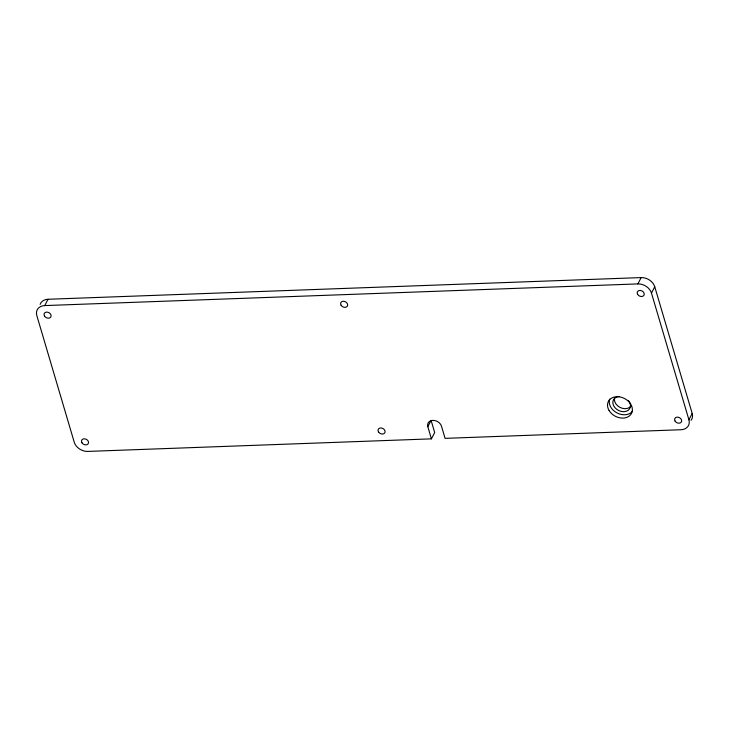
<?xml version="1.0" encoding="UTF-8"?>
<svg xmlns="http://www.w3.org/2000/svg" width="729" height="729" viewBox="0 0 729 729"><rect width="100%" height="100%" fill="white"/><g stroke="black" fill="none" stroke-linecap="round" stroke-linejoin="round"><path stroke-width="1.09" d="M431.413 438.858L427.823 426.702L431.094 420.387L434.684 432.543L431.413 438.858L87.845 451.415A11.655 8.939 27.4 0 1 74.249 442.239L36.814 315.539A11.655 8.939 27.4 0 1 44.751 305.579L48.032 299.264L641.156 277.585A11.655 8.939 27.4 0 1 654.751 286.761L692.186 413.461A11.655 8.939 27.4 0 1 691.028 420.341M44.751 305.579L637.875 283.909L641.156 277.585M427.823 426.702A7.399 5.677 27.4 0 1 432.862 420.378A7.399 5.677 27.4 0 1 441.501 426.201L445.091 438.357L680.968 429.736A11.655 8.939 27.4 0 0 688.914 419.776L651.471 293.085L654.751 286.761M688.914 419.776L692.186 413.461M628.462 400.586A9.249 7.099 27.4 0 1 626.266 411.274A9.249 7.099 27.4 0 1 613.526 405.488A9.249 7.099 27.4 0 1 619.422 396.485M630.849 406.235A9.249 7.099 27.4 0 1 619.796 407.301A9.249 7.099 27.4 0 1 614.693 397.551M637.875 283.909A11.655 8.939 27.4 0 1 651.471 293.085M632.417 411.338A13.031 9.996 27.4 0 1 616.843 412.833A13.031 9.996 27.4 0 1 609.654 399.109M40.122 304.385A11.655 8.939 27.4 0 1 48.032 299.264M44.515 316.058A3.7 2.834 27.4 0 0 50.638 317.206A3.7 2.834 27.4 0 0 47.604 312.176A3.7 2.834 27.4 0 0 44.515 316.058M378.506 431.914A3.7 2.834 27.4 0 0 384.63 433.062A3.7 2.834 27.4 0 0 381.595 428.041A3.7 2.834 27.4 0 0 378.506 431.914M81.949 442.749A3.7 2.834 27.4 0 0 88.072 443.906A3.7 2.834 27.4 0 0 85.038 438.876A3.7 2.834 27.4 0 0 81.949 442.749M637.638 294.379A3.7 2.834 27.4 0 0 643.762 295.537A3.7 2.834 27.4 0 0 640.727 290.507A3.7 2.834 27.4 0 0 637.638 294.379M609.134 410.591A13.031 9.996 27.4 0 0 630.694 414.655A13.031 9.996 27.4 0 0 620.005 396.95A13.031 9.996 27.4 0 0 609.134 410.591M341.072 305.223A3.7 2.834 27.4 0 0 347.195 306.371A3.7 2.834 27.4 0 0 344.161 301.341A3.7 2.834 27.4 0 0 341.072 305.223M675.072 421.08A3.7 2.834 27.4 0 0 681.196 422.228A3.7 2.834 27.4 0 0 678.161 417.207A3.7 2.834 27.4 0 0 675.072 421.08"/></g></svg>
